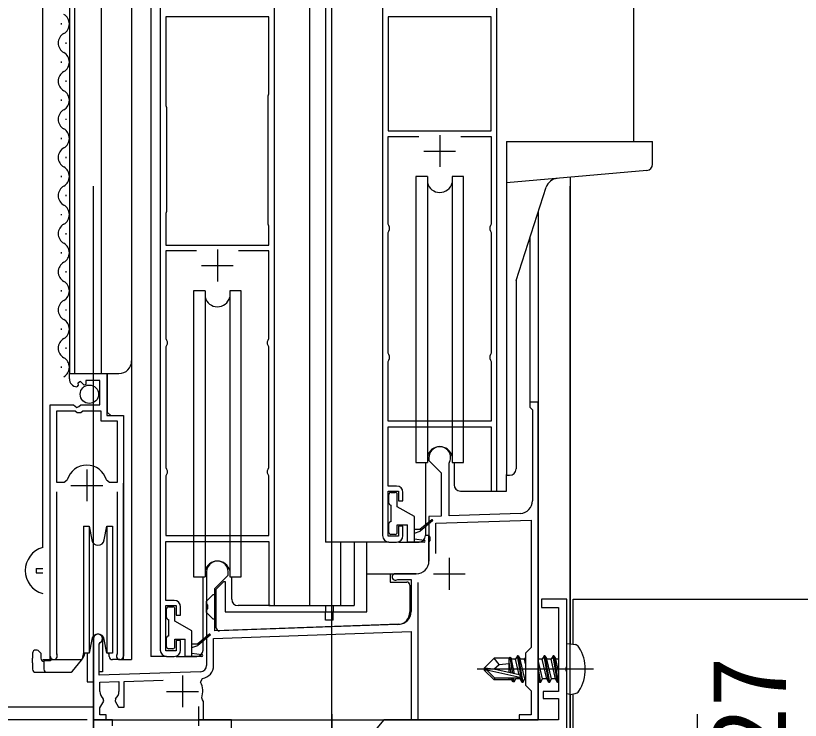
# Model space of a CAD drawing. Units: millimetres, scale not verified. Extents: x -700 to 700, y -1044 to 1037.
# Drawn here: x -374.2 to -250.8, y 16.7 to 127.5 of the extents above; entities that cross this region are included whole.
import ezdxf
from ezdxf.enums import TextEntityAlignment as Align

# ---------------------------------------------------------------- set-up
doc = ezdxf.new("R2010")
doc.units = ezdxf.units.MM
doc.header["$LTSCALE"] = 6
for name, color, linetype in [('0-3_YKK_11', 7, 'Continuous'), ('0-4_YKK_12', 2, 'Continuous'), ('0-5_YKK_13', 4, 'Continuous'), ('0-6_YKK_D', 6, 'Continuous')]:
    doc.layers.add(name, color=color, linetype=linetype)
doc.styles.add('ＭＳ ゴシック', font='')
doc.styles.get('ＭＳ ゴシック').set_extended_font_data('MS Gothic')

msp = doc.modelspace()

# ---------------------------------------------------------------- linework, layer by layer
at = {"layer": '0-3_YKK_11'}
for p, q in [((-351.5, 135.925), (-351.5, 27.725)), ((-316.5, 135.924), (-316.5, 45.724)), ((-307.5, 108.724), (-307.5, 103.724)), ((-310, 106.224), (-305, 106.224)), ((-342.5, 90.725), (-342.5, 85.725)), ((-345, 88.225), (-340, 88.225)), ((-363.049, 56.124), (-363.049, 51.124)), ((-365.549, 53.624), (-360.549, 53.624)), ((-315.5, 44.724), (-314.3, 44.724)), ((-306, 42.225), (-306, 37.225)), ((-311.2, 39.725), (-314.5, 39.725)), ((-308.5, 39.725), (-303.5, 39.725)), ((-350.5, 26.725), (-349.3, 26.725)), ((-348, 23.725), (-348, 18.725)), ((-345.143, 22.666), (-344.853, 23.241)), ((-350.5, 21.225), (-345.5, 21.225))]:
    msp.add_line(p, q, dxfattribs=at)
for points in [[(-349.3, 35.525), (-350.6, 35.525), (-350.6, 44.825), (-334.4, 44.825), (-334.4, 34.725), (-333.5, 34.725), (-333.5, 135.925)], [(-314.3, 53.524), (-315.6, 53.524), (-315.6, 62.824), (-299.4, 62.824), (-299.4, 52.724), (-298.5, 52.724), (-298.5, 135.924)], [(-304.183, 108.524), (-299.4, 108.524), (-299.4, 94.724), (-299.5, 94.501), (-299.6, 94.277), (-299.6, 93.872), (-299.5, 93.648), (-299.4, 93.424), (-299.4, 74.424), (-299.5, 74.201), (-299.6, 73.977), (-299.6, 73.572), (-299.5, 73.348), (-299.4, 73.124), (-299.4, 63.724), (-315.6, 63.724), (-315.6, 73.124), (-315.5, 73.348), (-315.4, 73.572), (-315.4, 73.977), (-315.5, 74.201), (-315.6, 74.424), (-315.6, 93.424), (-315.5, 93.648), (-315.4, 93.872), (-315.4, 94.277), (-315.5, 94.501), (-315.6, 94.724), (-315.6, 108.524), (-310.816, 108.524)], [(-345.816, 90.525), (-350.6, 90.525), (-350.6, 76.725), (-350.5, 76.501), (-350.4, 76.278), (-350.4, 75.872), (-350.5, 75.649), (-350.6, 75.425), (-350.6, 56.425), (-350.5, 56.201), (-350.4, 55.978), (-350.4, 55.572), (-350.5, 55.349), (-350.6, 55.125), (-350.6, 45.725), (-334.4, 45.725), (-334.4, 55.125), (-334.5, 55.349), (-334.6, 55.572), (-334.6, 55.978), (-334.5, 56.201), (-334.4, 56.425), (-334.4, 75.425), (-334.5, 75.649), (-334.6, 75.872), (-334.6, 76.278), (-334.5, 76.501), (-334.4, 76.725), (-334.4, 90.525), (-339.183, 90.525)], [(-365.799, 70.419), (-365.799, 71.224), (-359.899, 71.224), (-359.899, 64.624), (-357.299, 64.624), (-357.299, 26.774)], [(-368.799, 26.774), (-368.799, 66.324), (-365.167, 66.324), (-364.627, 65.87), (-364.299, 66.024), (-363.999, 66.324), (-360.999, 66.324), (-360.999, 70.124), (-363.199, 70.124), (-363.199, 69.49), (-363.446, 69.388), (-364.023, 69.965), (-364.491, 69.694), (-364.406, 69.375), (-364.617, 69.124)], [(-308.1, 42.898), (-308.1, 47.663), (-293.1, 48.186), (-293.1, 28.125), (-294, 27.225), (-294, 22.225), (-293.1, 21.325), (-293.1, 17.525), (-295, 17.525), (-295, 16.725), (-292, 16.725), (-292, 66.725), (-293.3, 66.725), (-293.3, 65.925), (-293.1, 65.725), (-292.9, 65.525), (-292.9, 51.225)], [(-367.849, 65.324), (-367.849, 54.124), (-366.611, 54.124), (-366.13, 54.488)], [(-359.968, 54.488), (-359.486, 54.124), (-358.249, 54.124), (-358.249, 63.724), (-360.799, 63.724), (-360.799, 65.324), (-363.699, 65.324), (-363.999, 65.024), (-364.599, 65.024), (-364.899, 65.324), (-367.849, 65.324)], [(-309.2, 58.025), (-309.2, 57.525), (-307.3, 55.625), (-307.3, 48.791), (-309.2, 48.725), (-309.2, 45.683), (-309.08, 45.5), (-309.08, 44.95), (-309.2, 44.767), (-309.2, 41.725)], [(-294.831, 49.227), (-306, 48.837), (-306, 57.153), (-305.97, 57.284)], [(-367.849, 52.624), (-367.849, 27.256), (-367.796, 27.086)], [(-358.302, 27.086), (-358.249, 27.256), (-358.249, 52.624)], [(-313.3, 45.724), (-313.3, 47.224), (-314, 47.224), (-314, 45.624), (-315.6, 45.624), (-315.6, 52.724), (-314, 52.724), (-314, 51.224), (-313.3, 51.224), (-313.3, 52.524)], [(-344.2, 40.025), (-344.2, 34.983), (-344.08, 34.8), (-344.08, 34.25), (-344.2, 34.067), (-344.2, 25.312)], [(-313.931, 31.782), (-342.9, 30.77), (-342.9, 37.425), (-340.8, 39.525), (-340.8, 40.025)], [(-343.1, 25.312), (-343.1, 29.563), (-312, 30.649), (-312, 16.725), (-310.9, 16.725), (-310.9, 38.378)], [(-314.258, 38.787), (-314.113, 38.825), (-312, 38.825), (-312, 33.781)], [(-348.3, 27.725), (-348.3, 29.225), (-349, 29.225), (-349, 27.625), (-350.6, 27.625), (-350.6, 34.725), (-349, 34.725), (-349, 33.225), (-348.3, 33.225), (-348.3, 34.525)], [(-287.5, 15.425), (-287.5, 24.267), (-287.62, 24.45), (-287.62, 25), (-287.5, 25.183), (-287.5, 35.725), (-291.5, 35.725), (-291.5, 34.425), (-288.8, 34.425), (-288.8, 21.225), (-291.2, 21.225), (-291.2, 20.125), (-288.8, 20.125), (-288.8, 16.725)], [(-362, 29.525), (-362, 16.725), (-360, 16.725), (-360, 17.525), (-361, 17.525), (-361, 18.627), (-360.388, 19.688), (-360.456, 20.069)], [(-345.165, 24.313), (-361.1, 23.756), (-361.1, 28.659), (-360.95, 28.919)], [(-361, 21.225), (-361, 22.659), (-358, 22.764), (-358, 21.225)], [(-358.544, 20.069), (-358.613, 19.688), (-358.057, 18.725), (-357.2, 18.725), (-357.2, 22.792), (-351.016, 23.008)], [(-345.5, 18.825), (-345.5, 16.725), (-344.7, 16.725), (-344.7, 19.625), (-344.838, 19.877), (-344.961, 20.224)], [(-359, 15.825), (-359, 16.725), (-362, 16.725), (-362, 8.725)], [(-340.3, 13.525), (-340.3, 16.725), (-345.5, 16.725), (-345.5, 15.825)], [(-288.8, 16.725), (-316.315, 16.725), (-319, 13.525)]]:
    msp.add_lwpolyline(points, dxfattribs=at)
for points in [[(-334.5, 94.725), (-334.5, 114.925), (-334.45, 115.091), (-334.4, 115.257), (-334.4, 127.325), (-350.6, 127.325), (-350.6, 113.391), (-350.55, 113.225), (-350.5, 113.059), (-350.5, 96.725), (-350.55, 96.559), (-350.6, 96.393), (-350.6, 91.425), (-334.4, 91.425), (-334.4, 94.393), (-334.45, 94.559)], [(-315.6, 127.324), (-315.6, 109.424), (-299.4, 109.424), (-299.4, 127.324)]]:
    msp.add_lwpolyline(points, close=True, dxfattribs=at)
for centre, radius, start, end in [((-364.499, 70.419), 1.3, 179.99998, 264.7841), ((-307.5, 58.025), 1.7, 334.15808, 179.99998), ((-363.049, 53.624), 3.2, 90.00001, 164.31939), ((-363.049, 53.624), 3.2, 15.6806, 89.99998), ((-314.3, 52.524), 1, 0.00001, 89.99999), ((-294.9, 51.225), 2, 272.00001, 0.00003), ((-315.5, 45.724), 1, 180.00001, 269.99999), ((-314.3, 45.724), 1, 270.00001, 359.99999), ((-342.5, 40.025), 1.7, 359.99999, 180.00001), ((-311.2, 41.725), 2, 270.00001, 359.99999), ((-314.5, 39.225), 0.5, 90.00004, 298.95505), ((-349.3, 34.525), 1, 0.00001, 89.99999), ((-314, 33.781), 2, 271.99998, 360), ((-361.3, 29.525), 0.7, 300, 179.99999), ((-350.5, 27.725), 1, 180.00001, 269.99999), ((-349.3, 27.725), 1, 270.00001, 359.99999), ((-368.249, 26.774), 0.55, 180.00002, 34.56045), ((-357.849, 26.774), 0.55, 145.43932, 359.99998), ((-345.2, 25.312), 1, 271.99998, 360), ((-345.2, 25.312), 2.1, 279.53204, 0.00001), ((-348, 21.225), 3.2, 341.76571, 26.77567), ((-359.5, 21.225), 1.5, 180.00002, 230.40593), ((-359.5, 21.225), 1.5, 309.59409, 360)]:
    msp.add_arc(centre, radius, start, end, dxfattribs=at)
at = {"layer": '0-4_YKK_12'}
for p, q in [((-369.999, 43.839), (-369.999, 153.103)), ((-365.799, 153.103), (-365.799, 71.224)), ((-364.999, 153.103), (-364.999, 71.224)), ((-360.799, 153.103), (-360.799, 71.224)), ((-355.999, 153.103), (-355.999, 26.224)), ((-353, 153.103), (-353, 26.725)), ((-328, 153.103), (-328, 34.725)), ((-325.5, 153.103), (-325.5, 44.725)), ((-324.5, -283.275), (-324.5, 153.103)), ((-277, 153.103), (-277, 107.724)), ((-287, 102.099), (-287, 28.725)), ((-362, -186.834), (-362, 100.725)), ((-287, -186.834), (-287, 100.725)), ((-292, 96.66), (-292, 16.725)), ((-293.3, 92.659), (-293.3, 66.725)), ((-365.798, 71.224), (-357.998, 71.224)), ((-359.799, 65.124), (-359.799, 71.224)), ((-292, 66.725), (-293.3, 66.725)), ((-359.299, 64.624), (-359.799, 65.124)), ((-368.798, 26.222), (-368.798, 55.824)), ((-297, 52.725), (-297, 55.359)), ((-357.298, 26.222), (-357.298, 54.005)), ((-299.2, 52.725), (-297, 52.725)), ((-315.5, 44.725), (-325.5, 44.725)), ((-323.111, 44.725), (-323.111, 34.725)), ((-321, 44.725), (-321, 34.725)), ((-334.2, 34.725), (-321, 34.725)), ((-325.5, 34.725), (-325.5, 33.725)), ((-324.3, 34.725), (-324.3, 33.725)), ((-286.5, 35.725), (-172.819, 35.725)), ((-286.5, 28.637), (-286.5, 35.725)), ((-325.5, 32.425), (-325.5, 33.725)), ((-324.3, 32.425), (-324.3, 33.725)), ((-324.3, 32.425), (-325.5, 32.425)), ((-360.6, 29.941), (-360.6, 24.325)), ((-363, 27.225), (-363, 22.725)), ((-369.998, 26.222), (-363.797, 26.222)), ((-357.849, 26.224), (-355.998, 26.224)), ((-350.5, 26.725), (-353, 26.725)), ((-283.3, 24.725), (-301.61, 24.725)), ((-360.6, 24.325), (-361.1, 24.325)), ((-363, 22.725), (-362, 22.725)), ((-287, 20.725), (-287, 9.725)), ((-286.5, 8.725), (-286.5, 20.813)), ((-362, 18.725), (-430, 18.725)), ((-362, 16.725), (-292, 16.725))]:
    msp.add_line(p, q, dxfattribs=at)
msp.add_arc((-357.998, 73.224), 2, 270, 0, dxfattribs=at)
at = {"layer": '0-5_YKK_13'}
for p, q in [((-367.059, 126.124), (-367.059, 126.324)), ((-366.299, 123.124), (-366.299, 123.324)), ((-367.059, 120.124), (-367.059, 120.324)), ((-366.299, 117.124), (-366.299, 117.324)), ((-367.059, 114.124), (-367.059, 114.324)), ((-366.3, 111.124), (-366.3, 111.324)), ((-367.06, 108.124), (-367.06, 108.324)), ((-297, 107.724), (-297, 55.224)), ((-297, 107.724), (-274, 107.724)), ((-274, 104.153), (-274, 107.724)), ((-366.3, 105.124), (-366.3, 105.324)), ((-274.913, 103.157), (-297, 101.224)), ((-367.06, 102.124), (-367.06, 102.324)), ((-309.436, 102.225), (-311.25, 102.225)), ((-309.436, 102.225), (-309.436, 57.225)), ((-305.563, 102.225), (-305.563, 57.225)), ((-295.5, 85.89), (-290.737, 100.549)), ((-366.3, 99.124), (-366.3, 99.324)), ((-367.06, 96.124), (-367.06, 96.324)), ((-366.3, 93.124), (-366.3, 93.324)), ((-367.06, 90.124), (-367.06, 90.324)), ((-366.3, 87.124), (-366.3, 87.324)), ((-295.5, 85.89), (-295.5, 56.224)), ((-367.06, 84.124), (-367.06, 84.324)), ((-344.436, 84.225), (-346.25, 84.225)), ((-344.436, 84.225), (-344.436, 39.225)), ((-340.563, 84.225), (-340.563, 39.225)), ((-366.3, 81.124), (-366.3, 81.324)), ((-367.06, 78.124), (-367.06, 78.324)), ((-366.3, 75.124), (-366.3, 75.324)), ((-367.06, 72.124), (-367.06, 72.324)), ((-309.75, 57.225), (-309.75, 45.725)), ((-305.563, 57.225), (-303.75, 57.225)), ((-305.25, 57.225), (-305.25, 53.725)), ((-297, 55.224), (-296.5, 55.224)), ((-315.5, 50.824), (-315.5, 52.224)), ((-315.2, 52.524), (-314.5, 52.524)), ((-314.2, 50.283), (-314.2, 52.224)), ((-304.25, 52.725), (-299.2, 52.725)), ((-315.2, 50.524), (-315.2, 47.924)), ((-311.5, 48.724), (-314.2, 50.283)), ((-311.5, 44.724), (-311.5, 48.724)), ((-308.765, 48.201), (-310.6, 46.724)), ((-363.598, 47.225), (-362.667, 47.225)), ((-363.598, 47.225), (-363.598, 37.225)), ((-362.667, 47.225), (-362.283, 45.052)), ((-362.667, 47.225), (-362.667, 37.225)), ((-360.314, 45.052), (-359.93, 47.225)), ((-359.93, 47.225), (-358.998, 47.225)), ((-359.93, 47.225), (-359.93, 37.225)), ((-358.998, 47.225), (-358.998, 37.225)), ((-315.5, 46.224), (-315.5, 47.624)), ((-314.2, 46.224), (-314.2, 47.424)), ((-314.2, 47.424), (-312.6, 47.424)), ((-312.6, 44.724), (-312.6, 47.424)), ((-308.635, 48.049), (-310.6, 46.424)), ((-314.5, 45.924), (-315.2, 45.924)), ((-311.5, 46.724), (-310.6, 46.724)), ((-311.5, 46.124), (-310.6, 46.424)), ((-310.353, 46.552), (-310.5, 46.724)), ((-309.2, 45.725), (-309.75, 45.725)), ((-309.2, 41.725), (-309.2, 45.725)), ((-319, 33.725), (-319, 44.725)), ((-314, 44.725), (-310.75, 44.725)), ((-309.95, 44.724), (-312.6, 44.724)), ((-311.5, 45.224), (-309.934, 45.024)), ((-371.05, 40.575), (-369.998, 40.575)), ((-319, 39.725), (-311.2, 39.725)), ((-315.3, 39.725), (-315.3, 38.425)), ((-344.751, 27.725), (-344.751, 39.225)), ((-342.7, 37.325), (-341.5, 38.525)), ((-340.563, 39.225), (-338.75, 39.225)), ((-340.251, 35.725), (-340.251, 39.225)), ((-315.3, 38.425), (-312.7, 38.425)), ((-363.598, 37.225), (-363.598, 27.225)), ((-362.667, 37.225), (-362.667, 27.225)), ((-359.93, 37.225), (-359.93, 27.225)), ((-358.998, 37.225), (-358.998, 27.225)), ((-342.7, 31.243), (-342.7, 37.325)), ((-312.2, 37.925), (-312.2, 33.721)), ((-342.7, 36.425), (-343.2, 36.425)), ((-334.2, 34.725), (-339.251, 34.725)), ((-350.5, 32.825), (-350.5, 34.225)), ((-350.2, 34.525), (-349.5, 34.525)), ((-349.2, 32.284), (-349.2, 34.225)), ((-341.3, 33.725), (-319, 33.725)), ((-350.2, 32.525), (-350.2, 29.925)), ((-346.5, 30.725), (-349.2, 32.284)), ((-343.2, 32.625), (-342.7, 32.625)), ((-314.13, 31.723), (-342.182, 30.743)), ((-346.5, 26.725), (-346.5, 30.725)), ((-343.765, 30.201), (-345.6, 28.725)), ((-343.635, 30.049), (-345.6, 28.425)), ((-362.283, 29.399), (-362.667, 27.225)), ((-359.93, 27.225), (-360.314, 29.399)), ((-350.5, 28.225), (-350.5, 29.625)), ((-349.2, 28.225), (-349.2, 29.425)), ((-349.2, 29.425), (-347.6, 29.425)), ((-347.6, 26.725), (-347.6, 29.425)), ((-346.5, 28.725), (-345.6, 28.725)), ((-346.5, 28.125), (-345.6, 28.425)), ((-345.353, 28.553), (-345.5, 28.725)), ((-287, 28.725), (-287.5, 28.637)), ((-287.5, 20.813), (-287.5, 28.637)), ((-287, 28.725), (-286.198, 28.583)), ((-287, 20.725), (-287, 28.725)), ((-371.598, 27.225), (-371.598, 26.425)), ((-370.798, 27.725), (-371.098, 27.725)), ((-370.298, 27.225), (-370.298, 26.425)), ((-363.598, 27.338), (-363.771, 26.357)), ((-362.667, 27.225), (-363.598, 27.225)), ((-363.43, 27.225), (-363.495, 26.857)), ((-362.667, 27.225), (-363.43, 27.225)), ((-358.998, 27.225), (-359.93, 27.225)), ((-359.744, 27.225), (-359.537, 27.032)), ((-359.744, 27.225), (-359.744, 27.225)), ((-359.526, 26.708), (-359.544, 27.225)), ((-349.5, 27.925), (-350.2, 27.925)), ((-346.5, 27.225), (-344.934, 27.024)), ((-371.598, 25.718), (-371.598, 26.425)), ((-368.748, 26.025), (-369.798, 26.025)), ((-369.798, 26.025), (-369.798, 24.725)), ((-368.748, 26.223), (-368.748, 26.025)), ((-365.323, 24.404), (-363.881, 26.123)), ((-363.604, 26.623), (-363.756, 26.442)), ((-357.848, 26.225), (-359.026, 26.225)), ((-349.001, 26.725), (-345.751, 26.725)), ((-344.95, 26.725), (-347.6, 26.725)), ((-300.5, 24.875), (-298.95, 26.425)), ((-296.529, 26.425), (-298.95, 26.425)), ((-298.149, 25.47), (-298.95, 26.425)), ((-296.6, 24.181), (-296.6, 26.425)), ((-296.529, 26.425), (-296.435, 26.625)), ((-296.435, 26.625), (-296.233, 26.275)), ((-296.01, 24.046), (-296.435, 26.625)), ((-295.568, 26.275), (-296.233, 26.275)), ((-295.714, 23.979), (-296.233, 26.275)), ((-295.25, 26.825), (-295.568, 26.275)), ((-295.014, 23.82), (-295.568, 26.275)), ((-294.55, 22.625), (-295.25, 26.825)), ((-295.15, 26.825), (-295.25, 26.825)), ((-295.15, 26.825), (-294.45, 22.625)), ((-295.15, 26.825), (-294.833, 26.275)), ((-294.133, 23.175), (-294.833, 26.275)), ((-294.168, 26.275), (-294.833, 26.275)), ((-294, 26.565), (-294.168, 26.275)), ((-294, 25.533), (-294.168, 26.275)), ((-291.368, 26.275), (-292, 26.275)), ((-291.333, 23.175), (-292, 26.131)), ((-291.05, 26.825), (-291.368, 26.275)), ((-290.35, 22.625), (-291.05, 26.825)), ((-290.95, 26.825), (-291.05, 26.825)), ((-290.95, 26.825), (-290.25, 22.625)), ((-290.95, 26.825), (-290.633, 26.275)), ((-289.933, 23.175), (-290.633, 26.275)), ((-289.968, 26.275), (-290.633, 26.275)), ((-289.65, 26.825), (-289.968, 26.275)), ((-289.268, 23.175), (-289.968, 26.275)), ((-288.95, 22.625), (-289.65, 26.825)), ((-289.55, 26.825), (-289.65, 26.825)), ((-289.55, 26.825), (-289.233, 26.275)), ((-289.55, 26.825), (-288.85, 22.625)), ((-288.8, 24.36), (-289.233, 26.275)), ((-288.8, 26.275), (-289.233, 26.275)), ((-371.598, 25.718), (-371.598, 24.725)), ((-369.798, 25.925), (-369.891, 25.925)), ((-300.5, 24.875), (-300.5, 24.575)), ((-298.994, 24.725), (-300.5, 24.875)), ((-298.994, 24.725), (-300.5, 24.725)), ((-296.277, 24.107), (-296.6, 25.773)), ((-292, 24.725), (-291.65, 22.625)), ((-371.098, 24.225), (-369.298, 24.225)), ((-369.298, 24.225), (-365.706, 24.225)), ((-300.076, 24.575), (-300.5, 24.575)), ((-300.5, 24.575), (-298.95, 23.025)), ((-298.826, 23.325), (-300.076, 24.575)), ((-294.878, 23.393), (-300.076, 24.575)), ((-291.75, 22.625), (-292, 24.125)), ((-298.95, 23.025), (-298.826, 23.325)), ((-296.181, 23.025), (-298.95, 23.025)), ((-295.049, 23.325), (-298.826, 23.325)), ((-296.6, 23.025), (-296.6, 23.325)), ((-296.008, 22.725), (-296.125, 23.325)), ((-295.793, 22.725), (-296.008, 22.725)), ((-295.793, 22.725), (-295.891, 23.325)), ((-295.793, 22.725), (-295.533, 23.175)), ((-295.533, 23.175), (-295.567, 23.328)), ((-294.868, 23.175), (-295.533, 23.175)), ((-294.45, 22.625), (-294.55, 22.625)), ((-294.45, 22.625), (-294.133, 23.175)), ((-294, 23.175), (-294.133, 23.175)), ((-291.75, 22.625), (-292, 23.058)), ((-291.65, 22.625), (-291.75, 22.625)), ((-291.65, 22.625), (-291.333, 23.175)), ((-290.668, 23.175), (-291.333, 23.175)), ((-290.25, 22.625), (-290.35, 22.625)), ((-290.25, 22.625), (-289.933, 23.175)), ((-289.268, 23.175), (-289.933, 23.175)), ((-288.95, 22.625), (-289.268, 23.175)), ((-288.85, 22.625), (-288.95, 22.625)), ((-288.85, 22.625), (-288.8, 22.711)), ((-287, 20.725), (-287.5, 20.813)), ((-287, 20.725), (-286.198, 20.866)), ((-324.5, 17.625), (-324.5, -47.475)), ((-267, 17.625), (-267, -47.475))]:
    msp.add_line(p, q, dxfattribs=at)
for points in [[(-311.25, 102.225), (-311.25, 57.225), (-309.436, 57.225)], [(-303.75, 57.225), (-303.75, 102.225), (-305.563, 102.225)], [(-346.25, 84.225), (-346.25, 39.225), (-344.436, 39.225)], [(-338.75, 39.225), (-338.75, 84.225), (-340.563, 84.225)], [(-371.05, 40.575), (-371.05, 39.875), (-369.998, 39.875)], [(-341.5, 38.525), (-341.3, 38.525), (-341.3, 33.725)], [(-343.2, 32.625), (-344.2, 33.625), (-344.2, 35.425), (-343.2, 36.425)], [(-370.298, 27.225), (-370.354, 27.281), (-370.385, 27.312), (-370.469, 27.396), (-370.548, 27.475), (-370.576, 27.503), (-370.62, 27.547), (-370.681, 27.608), (-370.768, 27.695), (-370.791, 27.718)], [(-290.35, 22.625), (-290.668, 23.175), (-291.368, 26.275)], [(-294.994, 23.815), (-298.994, 24.725), (-298.149, 25.47), (-296.6, 25.625)], [(-296.008, 22.725), (-296.268, 23.175), (-296.302, 23.325)], [(-294.55, 22.625), (-294.868, 23.175), (-294.911, 23.366)]]:
    msp.add_lwpolyline(points, dxfattribs=at)
msp.add_circle((-362.648, 67.974), 1.45, dxfattribs=at)
for centre, radius, start, end in [((-367.518, 126.224), 1.718, 299.1992, 60.80046), ((-365.841, 123.224), 1.718, 119.19047, 240.8092), ((-367.518, 120.224), 1.718, 299.1992, 60.80046), ((-365.841, 117.224), 1.718, 119.19047, 240.8092), ((-367.518, 114.224), 1.718, 299.1992, 60.80046), ((-365.842, 111.224), 1.718, 119.19047, 240.8092), ((-367.518, 108.224), 1.718, 299.1992, 60.80046), ((-365.842, 105.224), 1.718, 119.19047, 240.8092), ((-275, 104.153), 1, 275, 0), ((-367.518, 102.224), 1.718, 299.1992, 60.80046), ((-288.835, 99.931), 2, 95, 162), ((-365.842, 99.224), 1.718, 119.19047, 240.8092), ((-307.5, 101.725), 2, 194.47751, 345.52249), ((-367.518, 96.224), 1.718, 299.1992, 60.80046), ((-365.842, 93.224), 1.718, 119.19047, 240.8092), ((-367.518, 90.224), 1.718, 299.1992, 60.80046), ((-365.842, 87.224), 1.718, 119.19047, 240.8092), ((-367.518, 84.224), 1.718, 299.1992, 60.80046), ((-342.5, 83.725), 2, 194.47751, 345.52249), ((-365.842, 81.224), 1.718, 119.19047, 240.8092), ((-367.518, 78.224), 1.718, 299.1992, 60.80046), ((-365.842, 75.224), 1.718, 119.19047, 240.8092), ((-367.518, 72.224), 1.718, 299.1992, 60.80046), ((-307.5, 57.725), 2, 14.47751, 165.52249), ((-296.5, 56.224), 1, 270, 0), ((-304.25, 53.725), 1, 180, 270), ((-315.2, 52.224), 0.3, 90, 180), ((-314.5, 52.224), 0.3, 0, 90), ((-315.2, 50.824), 0.3, 180, 270), ((-308.7, 48.124), 0.1, 311.05449, 130.39464), ((-315.2, 47.624), 0.3, 90, 180), ((-315.2, 46.224), 0.3, 180, 270), ((-314.5, 46.224), 0.3, 270, 0), ((-310.75, 45.725), 1, 270, 0), ((-361.298, 45.225), 1, 190, 350), ((-309.95, 44.874), 0.15, 268.97416, 83.26973), ((-369, 40.225), 3.75, 105.43773, 254.56227), ((-342.5, 39.725), 2, 14.47751, 165.52249), ((-311.2, 41.725), 2, 270, 0), ((-312.7, 37.925), 0.5, 0, 90), ((-339.251, 35.725), 1, 180.00002, 270), ((-350.2, 34.225), 0.3, 90, 180), ((-349.5, 34.225), 0.3, 0, 90), ((-314.2, 33.721), 2, 272, 0), ((-350.2, 32.825), 0.3, 180, 270), ((-342.2, 31.243), 0.5, 180, 272), ((-361.298, 29.225), 1, 10, 170), ((-350.2, 29.625), 0.3, 90, 180), ((-343.7, 30.125), 0.1, 311.05449, 130.39464), ((-286.354, 27.697), 0.9, 32.05588, 80), ((-371.098, 27.225), 0.5, 90, 180.00003), ((-350.2, 28.225), 0.3, 180, 270), ((-349.5, 28.225), 0.3, 270, 0), ((-345.751, 27.725), 1, 270, 0), ((-291.1, 24.725), 6.5, 327.94412, 32.05588), ((-369.798, 26.425), 0.5, 180.00005, 270), ((-364.264, 26.444), 0.5, 320.00048, 349.99964), ((-363.987, 26.944), 0.5, 320.00012, 349.99984), ((-359.026, 26.725), 0.5, 182, 270), ((-344.95, 26.875), 0.15, 268.97416, 83.26973), ((-371.098, 24.725), 0.5, 180.00005, 270), ((-369.298, 24.725), 0.5, 180.00015, 270), ((-365.706, 24.725), 0.5, 270, 319.99999), ((-295.049, 23.573), 0.248, 270, 77.19096), ((-286.354, 21.753), 0.9, 280, 327.94412)]:
    msp.add_arc(centre, radius, start, end, dxfattribs=at)
at = {"layer": '0-6_YKK_D'}
msp.add_line((-363, 16.725), (-491, 16.725), dxfattribs=at)
msp.add_line((-363, 16.725), (-491, 16.725), dxfattribs=at)

# ---------------------------------------------------------------- texts
at = {"layer": '0-6_YKK_D', "style": 'ＭＳ ゴシック'}
msp.add_text('27', height=11.73, rotation=90, dxfattribs=at).set_placement((-249.5, 10.725), align=Align.BOTTOM_LEFT)

doc.saveas('drawing.dxf')
